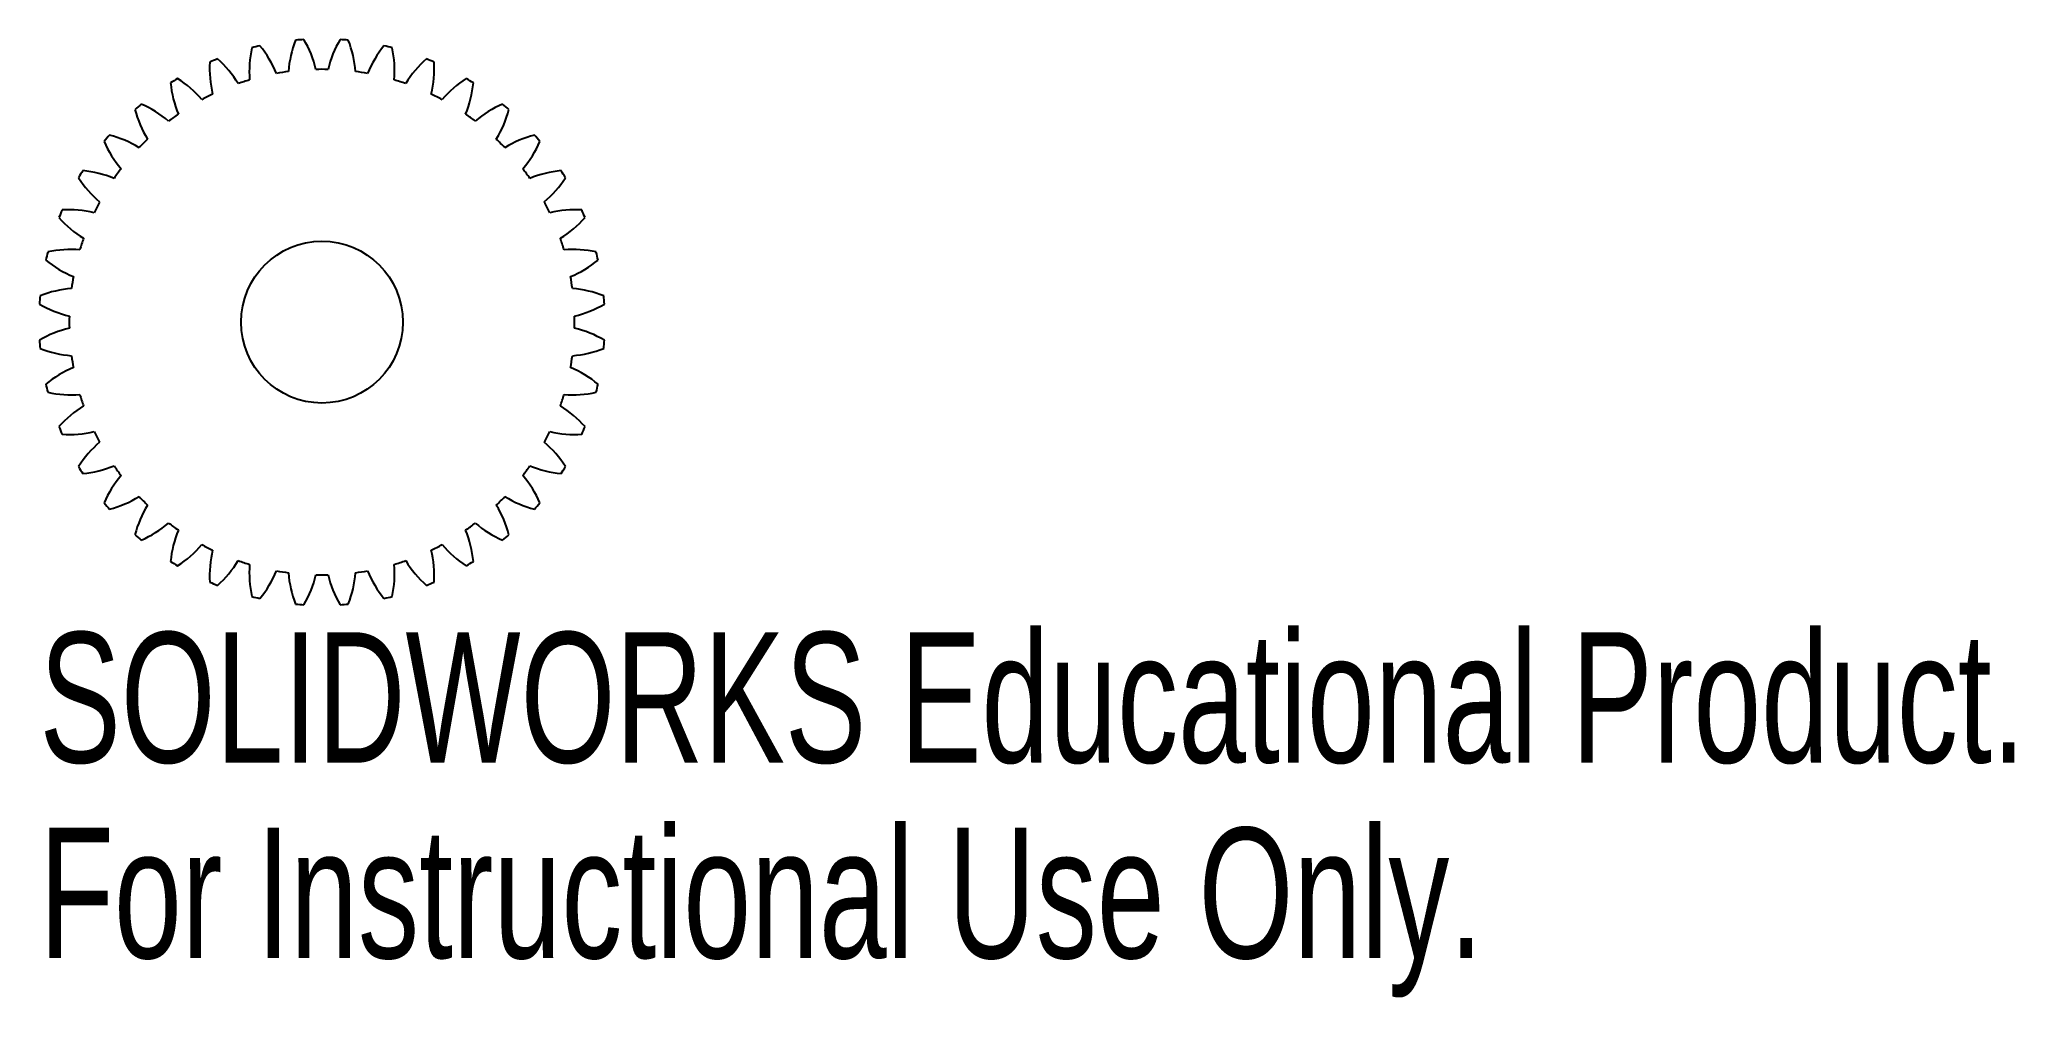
# Model space of a CAD drawing. Header units: millimetres. Extents: x -15 to 58.2, y -25.3 to 10.2.
import ezdxf

# ---------------------------------------------------------------- set-up
doc = ezdxf.new("R2010")
doc.units = ezdxf.units.MM
doc.styles.add('SLDTEXTSTYLE0', font='TXT', dxfattribs={"width": 0.7})

msp = doc.modelspace()

# ---------------------------------------------------------------- linework, layer by layer
at = {"color": 7, "linetype": 'Continuous', "lineweight": 25}
msp.add_circle((-4.554, -0.25), 3, dxfattribs=at)
for centre, radius, start, end in [((-3.25, 9.056), 4, 167.48425, 184.64663), ((-4.554, -0.25), 10.5, 102.65914, 104.34086), ((-9.941, 7.45), 4, 22.35337, 39.51575), ((-1.81, 8.738), 4, 158.48425, 175.64663), ((-4.554, -0.25), 10.5, 93.65914, 95.34086), ((-8.67, 8.198), 4, 13.35337, 30.51575), ((-0.438, 8.198), 4, 149.48425, 166.64663), ((-4.554, -0.25), 10.5, 84.65914, 86.34086), ((-7.298, 8.738), 4, 4.35337, 21.51575), ((0.833, 7.45), 4, 140.48425, 157.64663), ((-4.554, -0.25), 10.5, 75.65914, 77.34086), ((-5.858, 9.056), 4, 355.35337, 12.51575), ((-4.722, 9.146), 4, 176.48425, 193.64663), ((-4.554, -0.25), 10.5, 111.65914, 113.34086), ((-11.079, 6.513), 4, 31.35337, 48.51575), ((-4.554, -0.25), 9.374, 97.6294, 100.3706), ((-4.554, -0.25), 9.374, 88.6294, 91.3706), ((-4.554, -0.25), 9.374, 79.6294, 82.3706), ((1.971, 6.513), 4, 131.48425, 148.64663), ((-4.554, -0.25), 10.5, 66.65914, 68.34086), ((-4.386, 9.146), 4, 346.35337, 3.51575), ((-4.554, -0.25), 10.5, 120.65914, 122.34086), ((-6.189, 9.004), 4, 185.48425, 202.64663), ((-12.056, 5.409), 4, 40.35337, 57.51575), ((-4.554, -0.25), 9.374, 115.6294, 118.3706), ((-4.554, -0.25), 9.374, 106.6294, 109.3706), ((-4.554, -0.25), 9.374, 70.6294, 73.3706), ((-4.554, -0.25), 9.374, 61.6294, 64.3706), ((2.949, 5.409), 4, 122.48425, 139.64663), ((-2.919, 9.004), 4, 337.35337, 354.51575), ((-4.554, -0.25), 10.5, 57.65914, 59.34086), ((-4.554, -0.25), 10.5, 129.65914, 131.34086), ((-7.617, 8.634), 4, 194.48425, 211.64663), ((-12.849, 4.165), 4, 49.35337, 66.51575), ((-4.554, -0.25), 9.374, 124.6294, 127.3706), ((-4.554, -0.25), 9.374, 52.6294, 55.3706), ((3.741, 4.165), 4, 113.48425, 130.64663), ((-1.491, 8.634), 4, 328.35337, 345.51575), ((-4.554, -0.25), 10.5, 48.65914, 50.34086), ((-4.554, -0.25), 10.5, 138.65914, 140.34086), ((-13.438, 2.813), 4, 58.35337, 75.51575), ((4.33, 2.813), 4, 104.48425, 121.64663), ((-4.554, -0.25), 10.5, 39.65914, 41.34086), ((-8.969, 8.046), 4, 203.48425, 220.64663), ((-4.554, -0.25), 9.374, 133.6294, 136.3706), ((-4.554, -0.25), 9.374, 43.6294, 46.3706), ((-0.139, 8.046), 4, 319.35337, 336.51575), ((-4.554, -0.25), 10.5, 147.65914, 149.34086), ((-13.807, 1.386), 4, 67.35337, 84.51575), ((-4.554, -0.25), 9.374, 142.6294, 145.3706), ((-4.554, -0.25), 9.374, 34.6294, 37.3706), ((4.7, 1.386), 4, 95.48425, 112.64663), ((-4.554, -0.25), 10.5, 30.65914, 32.34086), ((-10.212, 7.253), 4, 212.48425, 229.64663), ((1.104, 7.253), 4, 310.35337, 327.51575), ((-4.554, -0.25), 10.5, 156.65914, 158.34086), ((-13.949, -0.082), 4, 76.35337, 93.51575), ((-4.554, -0.25), 9.374, 151.6294, 154.3706), ((-4.554, -0.25), 9.374, 25.6294, 28.3706), ((4.841, -0.082), 4, 86.48425, 103.64663), ((-4.554, -0.25), 10.5, 21.65914, 23.34086), ((-11.316, 6.275), 4, 221.48425, 238.64663), ((2.208, 6.275), 4, 301.35337, 318.51575), ((-4.554, -0.25), 10.5, 165.65914, 167.34086), ((-13.86, -1.554), 4, 85.35337, 102.51575), ((-4.554, -0.25), 9.374, 160.6294, 163.3706), ((-4.554, -0.25), 9.374, 16.6294, 19.3706), ((4.752, -1.554), 4, 77.48425, 94.64663), ((-4.554, -0.25), 10.5, 12.65914, 14.34086), ((-12.254, 5.137), 4, 230.48425, 247.64663), ((3.146, 5.137), 4, 292.35337, 309.51575), ((-13.541, -2.994), 4, 94.35337, 111.51575), ((-4.554, -0.25), 9.374, 169.6294, 172.3706), ((-4.554, -0.25), 9.374, 7.6294, 10.3706), ((4.433, -2.994), 4, 68.48425, 85.64663), ((-4.554, -0.25), 10.5, 174.65914, 176.34086), ((-13.001, 3.866), 4, 239.48425, 256.64663), ((3.894, 3.866), 4, 283.35337, 300.51575), ((-4.554, -0.25), 10.5, 3.65914, 5.34086), ((-13.001, -4.366), 4, 103.35337, 120.51575), ((-4.554, -0.25), 9.374, 178.6294, 181.3706), ((-4.554, -0.25), 9.374, 358.6294, 1.3706), ((3.894, -4.366), 4, 59.48425, 76.64663), ((-4.554, -0.25), 10.5, 183.65914, 185.34086), ((-13.541, 2.494), 4, 248.48425, 265.64663), ((4.433, 2.494), 4, 274.35337, 291.51575), ((-4.554, -0.25), 10.5, 354.65914, 356.34086), ((-12.254, -5.636), 4, 112.35337, 129.51575), ((-4.554, -0.25), 9.374, 187.6294, 190.3706), ((-4.554, -0.25), 9.374, 349.6294, 352.3706), ((3.146, -5.636), 4, 50.48425, 67.64663), ((-4.554, -0.25), 10.5, 192.65914, 194.34086), ((-13.86, 1.055), 4, 257.48425, 274.64663), ((4.752, 1.055), 4, 265.35337, 282.51575), ((-4.554, -0.25), 10.5, 345.65914, 347.34086), ((-11.316, -6.775), 4, 121.35337, 138.51575), ((-4.554, -0.25), 9.374, 196.6294, 199.3706), ((-4.554, -0.25), 9.374, 340.6294, 343.3706), ((2.208, -6.775), 4, 41.48425, 58.64663), ((-4.554, -0.25), 10.5, 201.65914, 203.34086), ((-13.949, -0.417), 4, 266.48425, 283.64663), ((-4.554, -0.25), 9.374, 205.6294, 208.3706), ((-4.554, -0.25), 9.374, 331.6294, 334.3706), ((4.841, -0.417), 4, 256.35337, 273.51575), ((-4.554, -0.25), 10.5, 336.65914, 338.34086), ((-10.212, -7.752), 4, 130.35337, 147.51575), ((1.104, -7.752), 4, 32.48425, 49.64663), ((-4.554, -0.25), 10.5, 210.65914, 212.34086), ((-13.807, -1.885), 4, 275.48425, 292.64663), ((-4.554, -0.25), 9.374, 214.6294, 217.3706), ((-4.554, -0.25), 9.374, 322.6294, 325.3706), ((4.7, -1.885), 4, 247.35337, 264.51575), ((-4.554, -0.25), 10.5, 327.65914, 329.34086), ((-8.969, -8.545), 4, 139.35337, 156.51575), ((-0.139, -8.545), 4, 23.48425, 40.64663), ((-4.554, -0.25), 10.5, 219.65914, 221.34086), ((-13.438, -3.312), 4, 284.48425, 301.64663), ((-7.617, -9.133), 4, 148.35337, 165.51575), ((-4.554, -0.25), 9.374, 223.6294, 226.3706), ((-4.554, -0.25), 9.374, 313.6294, 316.3706), ((-1.491, -9.133), 4, 14.48425, 31.64663), ((4.33, -3.312), 4, 238.35337, 255.51575), ((-4.554, -0.25), 10.5, 318.65914, 320.34086), ((-12.849, -4.664), 4, 293.48425, 310.64663), ((-4.554, -0.25), 9.374, 232.6294, 235.3706), ((-6.189, -9.503), 4, 157.35337, 174.51575), ((-4.554, -0.25), 9.374, 304.6294, 307.3706), ((-2.919, -9.503), 4, 5.48425, 22.64663), ((3.741, -4.664), 4, 229.35337, 246.51575), ((-4.554, -0.25), 10.5, 228.65914, 230.34086), ((-12.056, -5.908), 4, 302.48425, 319.64663), ((-4.554, -0.25), 9.374, 241.6294, 244.3706), ((-4.722, -9.645), 4, 166.35337, 183.51575), ((-4.554, -0.25), 9.374, 295.6294, 298.3706), ((-4.386, -9.645), 4, 356.48425, 13.64663), ((2.949, -5.908), 4, 220.35337, 237.51575), ((-4.554, -0.25), 10.5, 309.65914, 311.34086), ((-4.554, -0.25), 10.5, 237.65914, 239.34086), ((-11.079, -7.012), 4, 311.48425, 328.64663), ((-4.554, -0.25), 9.374, 250.6294, 253.3706), ((-3.25, -9.556), 4, 175.35337, 192.51575), ((-9.941, -7.949), 4, 320.48425, 337.64663), ((-4.554, -0.25), 9.374, 259.6294, 262.3706), ((-4.554, -0.25), 9.374, 277.6294, 280.3706), ((0.833, -7.949), 4, 202.35337, 219.51575), ((-5.858, -9.556), 4, 347.48425, 4.64663), ((-4.554, -0.25), 9.374, 286.6294, 289.3706), ((1.971, -7.012), 4, 211.35337, 228.51575), ((-4.554, -0.25), 10.5, 300.65914, 302.34086), ((-4.554, -0.25), 10.5, 246.65914, 248.34086), ((-1.81, -9.237), 4, 184.35337, 201.51575), ((-8.67, -8.697), 4, 329.48425, 346.64663), ((-4.554, -0.25), 9.374, 268.6294, 271.3706), ((-0.438, -8.697), 4, 193.35337, 210.51575), ((-7.298, -9.237), 4, 338.48425, 355.64663), ((-4.554, -0.25), 10.5, 291.65914, 293.34086), ((-4.554, -0.25), 10.5, 255.65914, 257.34086), ((-4.554, -0.25), 10.5, 264.65914, 266.34086), ((-4.554, -0.25), 10.5, 273.65914, 275.34086), ((-4.554, -0.25), 10.5, 282.65914, 284.34086)]:
    msp.add_arc(centre, radius, start, end, dxfattribs=at)

# ---------------------------------------------------------------- texts
at = {"color": 7, "linetype": 'Continuous', "char_height": 4.83362, "attachment_point": 1, "style": 'SLDTEXTSTYLE0'}
for s, insert in [('SOLIDWORKS Educational Product.', (-15.033, -11.748)), ('For Instructional Use Only.', (-15.033, -18.998))]:
    msp.add_mtext(s, dxfattribs=dict(at, insert=insert))

doc.saveas('drawing.dxf')
